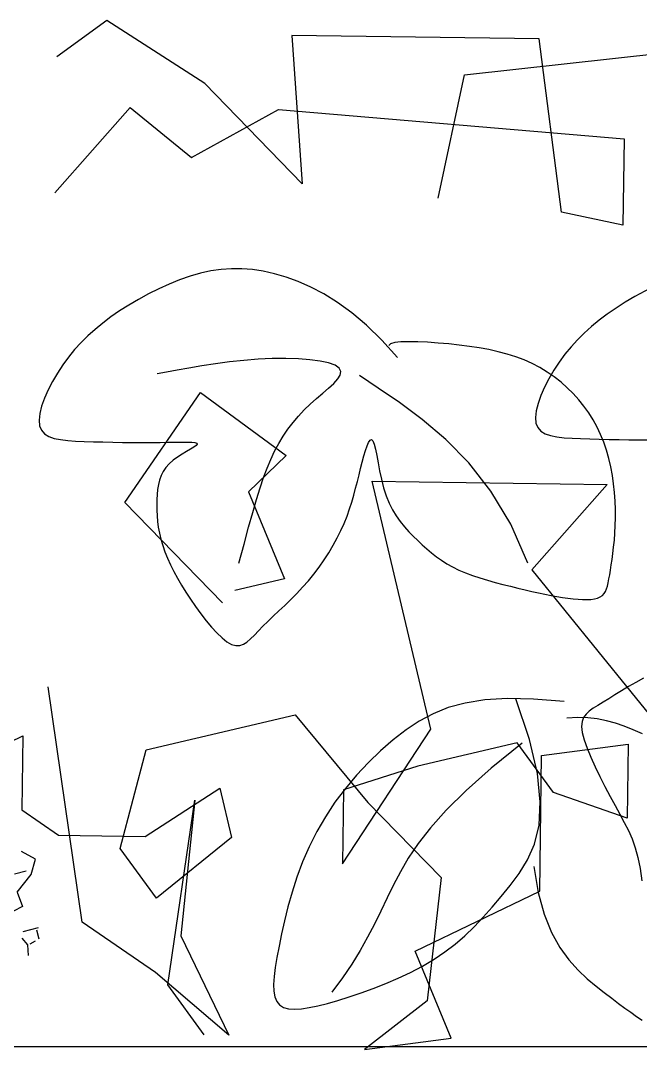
# Model space of a CAD drawing. Header units: millimetres. Extents: x 2 to 5882, y 1831 to 3462.
# Drawn here: x 563.231 to 564.034, y 2700.562 to 2701.894 of the extents above; entities that cross this region are included whole.
import ezdxf

# ---------------------------------------------------------------- set-up
doc = ezdxf.new("R2010")
doc.units = ezdxf.units.MM
for name, color, linetype in [('LH', 94, 'Continuous'), ('乔木', 3, 'Continuous'), ('尺寸标注', 4, 'Continuous')]:
    doc.layers.add(name, color=color, linetype=linetype)

# ---------------------------------------------------------------- blocks, each defined once
blk = doc.blocks.new('LIM43')
at = {"color": 98}
for p, q in [((942286.8134, 2579500.7827), (942286.7487, 2579500.7356)), ((942286.9403, 2579500.701), (942286.8134, 2579500.7827)), ((942287.3732, 2579500.759), (942287.0532, 2579500.7634)), ((942287.0532, 2579500.7634), (942287.0666, 2579500.5713)), ((942287.2765, 2579500.7124), (942287.6612, 2579500.7551)), ((942287.4021, 2579500.5348), (942287.3732, 2579500.759)), ((942287.0666, 2579500.5713), (942286.9403, 2579500.701)), ((942287.2424, 2579500.5529), (942287.2765, 2579500.7124)), ((942286.7463, 2579500.5597), (942286.8439, 2579500.6703)), ((942286.8439, 2579500.6703), (942286.923, 2579500.6053)), ((942286.923, 2579500.6053), (942287.0359, 2579500.6677)), ((942287.0359, 2579500.6677), (942287.4835, 2579500.6296)), ((942287.4835, 2579500.6296), (942287.4819, 2579500.5177)), ((942287.4819, 2579500.5177), (942287.4021, 2579500.5348)), ((942286.8369, 2579500.1588), (942286.9349, 2579500.3013)), ((942286.9349, 2579500.3013), (942287.0458, 2579500.2199)), ((942287.0458, 2579500.2199), (942286.9971, 2579500.1726)), ((942287.1573, 2579500.1864), (942287.4613, 2579500.1822)), ((942287.233, 2579499.8656), (942287.1573, 2579500.1864)), ((942287.4613, 2579500.1822), (942287.3638, 2579500.0716)), ((942286.9971, 2579500.1726), (942287.0436, 2579500.06)), ((942286.9631, 2579500.0291), (942286.8369, 2579500.1588)), ((942287.3638, 2579500.0716), (942287.5999, 2579499.7806)), ((942287.0436, 2579500.06), (942286.9794, 2579500.0449)), ((942286.7815, 2579499.6159), (942286.7376, 2579499.9203)), ((942286.8645, 2579499.8386), (942287.0572, 2579499.8839)), ((942287.0572, 2579499.8839), (942287.1517, 2579499.7707)), ((942287.1186, 2579499.6912), (942287.233, 2579499.8656)), ((942286.4792, 2579499.7479), (942286.7047, 2579499.8568)), ((942286.7047, 2579499.8568), (942286.7034, 2579499.7609)), ((942287.3447, 2579499.848), (942287.2163, 2579499.8178)), ((942287.3919, 2579499.7834), (942287.3447, 2579499.848)), ((942286.8308, 2579499.7112), (942286.8645, 2579499.8386)), ((942287.3765, 2579499.8316), (942287.4888, 2579499.8461)), ((942287.4888, 2579499.8461), (942287.4874, 2579499.7502)), ((942287.3741, 2579499.6558), (942287.3765, 2579499.8316)), ((942287.2163, 2579499.8178), (942287.1199, 2579499.7872)), ((942286.863, 2579499.7267), (942286.9599, 2579499.7893)), ((942286.9599, 2579499.7893), (942286.975, 2579499.7252)), ((942287.1199, 2579499.7872), (942287.1186, 2579499.6912)), ((942287.4874, 2579499.7502), (942287.3919, 2579499.7834)), ((942286.8924, 2579499.5344), (942286.9276, 2579499.7738)), ((942286.9276, 2579499.7738), (942286.9092, 2579499.5982)), ((942287.1517, 2579499.7707), (942287.2463, 2579499.6735)), ((942286.7034, 2579499.7609), (942286.751, 2579499.7282)), ((942286.751, 2579499.7282), (942286.863, 2579499.7267)), ((942286.975, 2579499.7252), (942286.8779, 2579499.6466)), ((942286.8779, 2579499.6466), (942286.8308, 2579499.7112)), ((942287.2463, 2579499.6735), (942287.2282, 2579499.5139)), ((942287.213, 2579499.578), (942287.3741, 2579499.6558)), ((942286.8766, 2579499.5506), (942286.7815, 2579499.6159)), ((942286.9092, 2579499.5982), (942286.9715, 2579499.4694)), ((942287.2595, 2579499.4655), (942287.213, 2579499.578)), ((942286.9715, 2579499.4694), (942286.8766, 2579499.5506)), ((942286.9395, 2579499.4698), (942286.8924, 2579499.5344)), ((942287.2282, 2579499.5139), (942287.1473, 2579499.451)), ((942287.1473, 2579499.451), (942287.2595, 2579499.4655))]:
    blk.add_line(p, q, dxfattribs=at)
blk = doc.blocks.new('花')
at = {"layer": 'LH', "color": 12}
for p, q in [((-0.5303, 0.4), (-0.5435, 0.395)), ((-0.5172, 0.4041), (-0.5303, 0.4)), ((-0.5041, 0.4071), (-0.5172, 0.4041)), ((-0.4909, 0.4092), (-0.5041, 0.4071)), ((-0.4776, 0.4103), (-0.4909, 0.4092)), ((-0.4639, 0.4103), (-0.4776, 0.4103)), ((-0.4498, 0.4093), (-0.4639, 0.4103)), ((-0.4351, 0.4072), (-0.4498, 0.4093)), ((-0.4197, 0.4041), (-0.4351, 0.4072)), ((-0.4036, 0.3998), (-0.4197, 0.4041)), ((-0.3867, 0.3941), (-0.4036, 0.3998)), ((-0.5567, 0.3892), (-0.5698, 0.3826)), ((-0.5435, 0.395), (-0.5567, 0.3892)), ((-0.369, 0.3867), (-0.3867, 0.3941)), ((-0.3504, 0.3772), (-0.369, 0.3867)), ((-0.5828, 0.3754), (-0.5955, 0.3677)), ((-0.5698, 0.3826), (-0.5828, 0.3754)), ((-0.331, 0.3653), (-0.3504, 0.3772)), ((-0.6078, 0.3596), (-0.6196, 0.3512)), ((-0.5955, 0.3677), (-0.6078, 0.3596)), ((-0.3106, 0.3508), (-0.331, 0.3653)), ((-0.6196, 0.3512), (-0.6308, 0.3427)), ((-0.2893, 0.3332), (-0.3106, 0.3508)), ((-0.6414, 0.334), (-0.6512, 0.3253)), ((-0.6308, 0.3427), (-0.6414, 0.334)), ((-0.267, 0.3124), (-0.2893, 0.3332)), ((-0.2646, 0.333), (-0.2724, 0.3315)), ((-0.2545, 0.3341), (-0.2646, 0.333)), ((-0.2428, 0.3349), (-0.2545, 0.3341)), ((-0.2299, 0.3354), (-0.2428, 0.3349)), ((-0.2163, 0.3356), (-0.2299, 0.3354)), ((-0.2025, 0.3355), (-0.2163, 0.3356)), ((-0.1889, 0.3352), (-0.2025, 0.3355)), ((-0.1756, 0.3347), (-0.1889, 0.3352)), ((-0.1627, 0.3338), (-0.1756, 0.3347)), ((-0.1502, 0.3326), (-0.1627, 0.3338)), ((-0.6512, 0.3253), (-0.6605, 0.3163)), ((-0.2776, 0.3296), (-0.2796, 0.3273)), ((-0.2724, 0.3315), (-0.2776, 0.3296)), ((-0.1379, 0.3309), (-0.1502, 0.3326)), ((-0.1261, 0.3288), (-0.1379, 0.3309)), ((-0.1145, 0.3262), (-0.1261, 0.3288)), ((-0.1034, 0.323), (-0.1145, 0.3262)), ((-0.0926, 0.3192), (-0.1034, 0.323)), ((-0.6691, 0.3072), (-0.6772, 0.2977)), ((-0.6605, 0.3163), (-0.6691, 0.3072)), ((-0.0822, 0.3148), (-0.0926, 0.3192)), ((-0.0723, 0.3098), (-0.0822, 0.3148)), ((-0.0627, 0.3043), (-0.0723, 0.3098)), ((-0.6772, 0.2977), (-0.6847, 0.2879)), ((-0.447, 0.2954), (-0.4653, 0.2923)), ((-0.4289, 0.2977), (-0.447, 0.2954)), ((-0.4114, 0.2993), (-0.4289, 0.2977)), ((-0.3949, 0.3002), (-0.4114, 0.2993)), ((-0.3799, 0.3003), (-0.3949, 0.3002)), ((-0.3666, 0.2996), (-0.3799, 0.3003)), ((-0.3555, 0.2981), (-0.3666, 0.2996)), ((-0.3469, 0.2958), (-0.3555, 0.2981)), ((-0.3413, 0.2926), (-0.3469, 0.2958)), ((-0.0535, 0.2983), (-0.0627, 0.3043)), ((-0.0448, 0.2918), (-0.0535, 0.2983)), ((-0.6847, 0.2879), (-0.6917, 0.2777)), ((-0.5189, 0.2807), (-0.5352, 0.2765)), ((-0.5016, 0.2848), (-0.5189, 0.2807)), ((-0.4836, 0.2888), (-0.5016, 0.2848)), ((-0.4653, 0.2923), (-0.4836, 0.2888)), ((-0.342, 0.2784), (-0.3393, 0.2838)), ((-0.3389, 0.2886), (-0.3413, 0.2926)), ((-0.3393, 0.2838), (-0.3389, 0.2886)), ((-0.2887, 0.2709), (-0.3142, 0.2852)), ((-0.0365, 0.2849), (-0.0448, 0.2918)), ((-0.0287, 0.2775), (-0.0365, 0.2849)), ((-0.6983, 0.267), (-0.7044, 0.2558)), ((-0.6917, 0.2777), (-0.6983, 0.267)), ((-0.5639, 0.2687), (-0.5755, 0.2654)), ((-0.5503, 0.2725), (-0.5639, 0.2687)), ((-0.5352, 0.2765), (-0.5503, 0.2725)), ((-0.3528, 0.2656), (-0.3467, 0.2722)), ((-0.3467, 0.2722), (-0.342, 0.2784)), ((-0.2597, 0.2546), (-0.2887, 0.2709)), ((-0.0214, 0.2698), (-0.0287, 0.2775)), ((-0.0145, 0.2617), (-0.0214, 0.2698)), ((-0.7044, 0.2558), (-0.7098, 0.2444)), ((-0.3674, 0.2508), (-0.3598, 0.2584)), ((-0.3598, 0.2584), (-0.3528, 0.2656)), ((-0.2285, 0.2353), (-0.2597, 0.2546)), ((-0.0081, 0.2531), (-0.0145, 0.2617)), ((-0.0021, 0.2443), (-0.0081, 0.2531)), ((-0.7098, 0.2444), (-0.7146, 0.2331)), ((-0.382, 0.2348), (-0.3749, 0.2429)), ((-0.3749, 0.2429), (-0.3674, 0.2508)), ((0.0033, 0.235), (-0.0021, 0.2443)), ((-0.7146, 0.2331), (-0.7184, 0.222)), ((-0.3887, 0.2263), (-0.382, 0.2348)), ((-0.1961, 0.2122), (-0.2285, 0.2353)), ((0.0082, 0.2254), (0.0033, 0.235)), ((-0.7184, 0.222), (-0.7212, 0.2114)), ((-0.4008, 0.2084), (-0.395, 0.2175)), ((-0.395, 0.2175), (-0.3887, 0.2263)), ((0.0127, 0.2155), (0.0082, 0.2254)), ((0.0166, 0.2052), (0.0127, 0.2155)), ((-0.7228, 0.2017), (-0.723, 0.1931)), ((-0.7212, 0.2114), (-0.7228, 0.2017)), ((-0.4061, 0.1988), (-0.4008, 0.2084)), ((-0.297, 0.1952), (-0.2954, 0.2)), ((-0.2954, 0.2), (-0.2937, 0.203)), ((-0.2937, 0.203), (-0.2919, 0.2039)), ((-0.2919, 0.2039), (-0.29, 0.2024)), ((-0.29, 0.2024), (-0.288, 0.1984)), ((-0.1637, 0.1842), (-0.1961, 0.2122)), ((0.02, 0.1945), (0.0166, 0.2052)), ((-0.723, 0.1931), (-0.7218, 0.1859)), ((-0.4157, 0.1784), (-0.4111, 0.1888)), ((-0.4111, 0.1888), (-0.4061, 0.1988)), ((-0.3001, 0.1819), (-0.2986, 0.1891)), ((-0.2986, 0.1891), (-0.297, 0.1952)), ((-0.288, 0.1984), (-0.2858, 0.1921)), ((-0.2858, 0.1921), (-0.2835, 0.184)), ((0.023, 0.1837), (0.02, 0.1945)), ((-0.7218, 0.1859), (-0.7189, 0.1803)), ((-0.7189, 0.1803), (-0.7145, 0.1761)), ((-0.7145, 0.1761), (-0.7087, 0.1731)), ((-0.7087, 0.1731), (-0.7016, 0.1713)), ((-0.6256, 0.1727), (-0.6128, 0.1735)), ((-0.6128, 0.1735), (-0.6001, 0.1744)), ((-0.6001, 0.1744), (-0.5877, 0.1754)), ((-0.5877, 0.1754), (-0.5757, 0.1764)), ((-0.5757, 0.1764), (-0.5644, 0.1774)), ((-0.5644, 0.1774), (-0.5539, 0.1785)), ((-0.5539, 0.1785), (-0.5445, 0.1794)), ((-0.5445, 0.1794), (-0.5362, 0.1803)), ((-0.5362, 0.1803), (-0.5291, 0.1808)), ((-0.5291, 0.1808), (-0.5235, 0.1811)), ((-0.5204, 0.175), (-0.5245, 0.1721)), ((-0.5235, 0.1811), (-0.5194, 0.181)), ((-0.5176, 0.1774), (-0.5204, 0.175)), ((-0.5194, 0.181), (-0.517, 0.1804)), ((-0.5164, 0.1792), (-0.5176, 0.1774)), ((-0.517, 0.1804), (-0.5164, 0.1792)), ((-0.4198, 0.1674), (-0.4157, 0.1784)), ((-0.3029, 0.1655), (-0.3015, 0.1739)), ((-0.3015, 0.1739), (-0.3001, 0.1819)), ((-0.2835, 0.184), (-0.2809, 0.1747)), ((-0.2809, 0.1747), (-0.278, 0.1644)), ((-0.1322, 0.1503), (-0.1637, 0.1842)), ((0.0254, 0.1727), (0.023, 0.1837)), ((-0.7016, 0.1713), (-0.6933, 0.1703)), ((-0.6933, 0.1703), (-0.6839, 0.17)), ((-0.6839, 0.17), (-0.6736, 0.1701)), ((-0.6736, 0.1701), (-0.6625, 0.1706)), ((-0.6625, 0.1706), (-0.6506, 0.1712)), ((-0.6506, 0.1712), (-0.6383, 0.1719)), ((-0.6383, 0.1719), (-0.6256, 0.1727)), ((-0.5404, 0.1604), (-0.5457, 0.1558)), ((-0.5348, 0.1647), (-0.5404, 0.1604)), ((-0.5294, 0.1686), (-0.5348, 0.1647)), ((-0.5245, 0.1721), (-0.5294, 0.1686)), ((-0.4236, 0.1558), (-0.4198, 0.1674)), ((-0.3042, 0.1569), (-0.3029, 0.1655)), ((-0.278, 0.1644), (-0.2747, 0.1537)), ((0.0275, 0.1617), (0.0254, 0.1727)), ((0.0291, 0.1507), (0.0275, 0.1617)), ((-0.5504, 0.1509), (-0.5543, 0.1457)), ((-0.5457, 0.1558), (-0.5504, 0.1509)), ((-0.4272, 0.1434), (-0.4236, 0.1558)), ((-0.3071, 0.1393), (-0.3056, 0.1482)), ((-0.3056, 0.1482), (-0.3042, 0.1569)), ((-0.2747, 0.1537), (-0.2711, 0.1431)), ((-0.1029, 0.1097), (-0.1322, 0.1503)), ((0.0304, 0.1399), (0.0291, 0.1507)), ((-0.5595, 0.1347), (-0.5611, 0.1289)), ((-0.5573, 0.1403), (-0.5595, 0.1347)), ((-0.5543, 0.1457), (-0.5573, 0.1403)), ((-0.4305, 0.1297), (-0.4272, 0.1434)), ((-0.3087, 0.1303), (-0.3071, 0.1393)), ((-0.2711, 0.1431), (-0.2669, 0.1331)), ((0.0313, 0.1293), (0.0304, 0.1399)), ((-0.5621, 0.1228), (-0.5626, 0.1166)), ((-0.5611, 0.1289), (-0.5621, 0.1228)), ((-0.4339, 0.1144), (-0.4305, 0.1297)), ((-0.3127, 0.112), (-0.3105, 0.1212)), ((-0.3105, 0.1212), (-0.3087, 0.1303)), ((-0.2669, 0.1331), (-0.2623, 0.1239)), ((-0.2623, 0.1239), (-0.2572, 0.1156)), ((0.0319, 0.1191), (0.0313, 0.1293)), ((-0.5626, 0.1166), (-0.5627, 0.1101)), ((-0.5627, 0.1101), (-0.5625, 0.1035)), ((-0.4374, 0.0971), (-0.4339, 0.1144)), ((-0.3152, 0.1025), (-0.3127, 0.112)), ((-0.2572, 0.1156), (-0.2517, 0.108)), ((-0.2517, 0.108), (-0.246, 0.1012)), ((-0.0767, 0.0613), (-0.1029, 0.1097)), ((0.0323, 0.1094), (0.0319, 0.1191)), ((0.0324, 0.1001), (0.0323, 0.1094)), ((-0.5625, 0.1035), (-0.5621, 0.0967)), ((-0.5621, 0.0967), (-0.5614, 0.0897)), ((-0.4411, 0.0775), (-0.4374, 0.0971)), ((-0.3181, 0.0929), (-0.3152, 0.1025)), ((-0.246, 0.1012), (-0.24, 0.0949)), ((-0.24, 0.0949), (-0.2338, 0.0891)), ((0.0322, 0.0913), (0.0324, 0.1001)), ((-0.5614, 0.0897), (-0.5605, 0.0825)), ((-0.5605, 0.0825), (-0.5592, 0.0752)), ((-0.3255, 0.0733), (-0.3216, 0.0832)), ((-0.3216, 0.0832), (-0.3181, 0.0929)), ((-0.2338, 0.0891), (-0.2276, 0.0837)), ((-0.2276, 0.0837), (-0.2213, 0.0785)), ((0.0316, 0.0753), (0.032, 0.083)), ((0.032, 0.083), (0.0322, 0.0913)), ((-0.5592, 0.0752), (-0.5576, 0.0678)), ((-0.5576, 0.0678), (-0.5555, 0.0603)), ((-0.4452, 0.0553), (-0.4411, 0.0775)), ((-0.3299, 0.0634), (-0.3255, 0.0733)), ((-0.2213, 0.0785), (-0.215, 0.0735)), ((-0.215, 0.0735), (-0.2087, 0.0688)), ((-0.2087, 0.0688), (-0.2022, 0.0642)), ((0.0306, 0.0614), (0.0311, 0.068)), ((0.0311, 0.068), (0.0316, 0.0753)), ((-0.5555, 0.0603), (-0.553, 0.0526)), ((-0.4497, 0.0301), (-0.4452, 0.0553)), ((-0.34, 0.0436), (-0.3347, 0.0534)), ((-0.3347, 0.0534), (-0.3299, 0.0634)), ((-0.2022, 0.0642), (-0.1956, 0.0598)), ((-0.1956, 0.0598), (-0.1886, 0.0557)), ((-0.1886, 0.0557), (-0.1813, 0.0518)), ((0.0296, 0.0498), (0.0301, 0.0553)), ((0.0301, 0.0553), (0.0306, 0.0614)), ((-0.553, 0.0526), (-0.55, 0.0448)), ((-0.55, 0.0448), (-0.5465, 0.0369)), ((-0.3456, 0.0338), (-0.34, 0.0436)), ((-0.1813, 0.0518), (-0.1735, 0.0483)), ((-0.1735, 0.0483), (-0.1652, 0.045)), ((-0.1652, 0.045), (-0.1563, 0.0421)), ((-0.1563, 0.0421), (-0.1469, 0.0394)), ((0.0276, 0.0365), (0.0285, 0.0404)), ((0.0285, 0.0404), (0.0291, 0.0448)), ((0.0291, 0.0448), (0.0296, 0.0498)), ((-0.5465, 0.0369), (-0.5425, 0.0289)), ((-0.5425, 0.0289), (-0.538, 0.0208)), ((-0.3517, 0.0243), (-0.3456, 0.0338)), ((-0.1469, 0.0394), (-0.1371, 0.0371)), ((-0.1371, 0.0371), (-0.1271, 0.0349)), ((-0.1271, 0.0349), (-0.1169, 0.033)), ((-0.1169, 0.033), (-0.1068, 0.0312)), ((-0.1068, 0.0312), (-0.0968, 0.0296)), ((-0.0968, 0.0296), (-0.087, 0.0281)), ((-0.087, 0.0281), (-0.0776, 0.0267)), ((-0.0776, 0.0267), (-0.0685, 0.0254)), ((0.0201, 0.0256), (0.0228, 0.0277)), ((0.0228, 0.0277), (0.0248, 0.0302)), ((0.0248, 0.0302), (0.0264, 0.0331)), ((0.0264, 0.0331), (0.0276, 0.0365)), ((-0.538, 0.0208), (-0.533, 0.0126)), ((-0.3649, 0.0059), (-0.3581, 0.015)), ((-0.3581, 0.015), (-0.3517, 0.0243)), ((-0.0685, 0.0254), (-0.0598, 0.0242)), ((-0.0598, 0.0242), (-0.0514, 0.0232)), ((-0.0514, 0.0232), (-0.0434, 0.0222)), ((-0.0434, 0.0222), (-0.0357, 0.0214)), ((-0.0357, 0.0214), (-0.0283, 0.0208)), ((-0.0283, 0.0208), (-0.0213, 0.0204)), ((-0.0213, 0.0204), (-0.0145, 0.0201)), ((-0.0145, 0.0201), (-0.0082, 0.0201)), ((-0.0082, 0.0201), (-0.0022, 0.0202)), ((-0.0022, 0.0202), (0.0033, 0.0207)), ((0.0033, 0.0207), (0.0084, 0.0214)), ((0.0084, 0.0214), (0.0129, 0.0225)), ((0.0129, 0.0225), (0.0168, 0.0238)), ((0.0168, 0.0238), (0.0201, 0.0256)), ((-0.533, 0.0126), (-0.5275, 0.0043)), ((-0.5275, 0.0043), (-0.5215, -0.0042)), ((-0.3719, -0.0028), (-0.3649, 0.0059)), ((-0.5215, -0.0042), (-0.5151, -0.0128)), ((-0.5151, -0.0128), (-0.5083, -0.0215)), ((-0.386, -0.0193), (-0.379, -0.0112)), ((-0.379, -0.0112), (-0.3719, -0.0028)), ((-0.5083, -0.0215), (-0.501, -0.0304)), ((-0.393, -0.0271), (-0.386, -0.0193)), ((-0.501, -0.0304), (-0.4935, -0.0391)), ((-0.4935, -0.0391), (-0.4858, -0.0475)), ((-0.406, -0.0418), (-0.3997, -0.0346)), ((-0.3997, -0.0346), (-0.393, -0.0271)), ((-0.4858, -0.0475), (-0.4782, -0.0552)), ((-0.4171, -0.0551), (-0.4119, -0.0486)), ((-0.4119, -0.0486), (-0.406, -0.0418)), ((-0.4782, -0.0552), (-0.4707, -0.0622)), ((-0.4707, -0.0622), (-0.4634, -0.068)), ((-0.4308, -0.0707), (-0.4264, -0.0663)), ((-0.4264, -0.0663), (-0.4219, -0.061)), ((-0.4219, -0.061), (-0.4171, -0.0551)), ((-0.4634, -0.068), (-0.4567, -0.0725)), ((-0.4567, -0.0725), (-0.4504, -0.0754)), ((-0.4504, -0.0754), (-0.4449, -0.0765)), ((-0.4449, -0.0765), (-0.4398, -0.0759)), ((-0.4398, -0.0759), (-0.4352, -0.0739)), ((-0.4352, -0.0739), (-0.4308, -0.0707)), ((0.0847, -0.0747), (0.0753, -0.0808)), ((0.0663, -0.087), (0.0578, -0.0932)), ((0.0753, -0.0808), (0.0663, -0.087)), ((0.0423, -0.1049), (0.0354, -0.11)), ((0.0498, -0.0992), (0.0423, -0.1049)), ((0.0578, -0.0932), (0.0498, -0.0992)), ((-0.1177, -0.1197), (-0.1426, -0.1258)), ((-0.0887, -0.1156), (-0.1177, -0.1197)), ((-0.0548, -0.1134), (-0.0887, -0.1156)), ((-0.0555, -0.1661), (-0.0776, -0.1151)), ((-0.0151, -0.1133), (-0.0548, -0.1134)), ((0.0233, -0.1188), (0.0184, -0.1229)), ((0.029, -0.1146), (0.0233, -0.1188)), ((0.0354, -0.11), (0.029, -0.1146)), ((-0.1426, -0.1258), (-0.1641, -0.1336)), ((0.0041, -0.1325), (-0.0099, -0.1345)), ((0.0172, -0.1317), (0.0041, -0.1325)), ((0.0118, -0.1318), (0.0103, -0.1372)), ((0.0145, -0.1271), (0.0118, -0.1318)), ((0.0184, -0.1229), (0.0145, -0.1271)), ((0.0296, -0.1321), (0.0172, -0.1317)), ((0.0416, -0.1334), (0.0296, -0.1321)), ((-0.183, -0.1431), (-0.2, -0.1543)), ((-0.1641, -0.1336), (-0.183, -0.1431)), ((0.0103, -0.1372), (0.0102, -0.1436)), ((0.0102, -0.1436), (0.0117, -0.1513)), ((0.0534, -0.1357), (0.0416, -0.1334)), ((0.0652, -0.1387), (0.0534, -0.1357)), ((0.0771, -0.1424), (0.0652, -0.1387)), ((0.0894, -0.1465), (0.0771, -0.1424)), ((-0.2, -0.1543), (-0.216, -0.1669)), ((0.0117, -0.1513), (0.0149, -0.1604)), ((-0.216, -0.1669), (-0.2316, -0.181)), ((-0.0649, -0.1715), (-0.1019, -0.2072)), ((-0.0418, -0.2091), (-0.0555, -0.1661)), ((0.0149, -0.1604), (0.0195, -0.1708)), ((0.0195, -0.1708), (0.0252, -0.1821)), ((-0.2316, -0.181), (-0.2467, -0.1964)), ((0.0252, -0.1821), (0.0318, -0.1941)), ((-0.2467, -0.1964), (-0.2612, -0.2129)), ((0.0318, -0.1941), (0.0391, -0.2063)), ((-0.2612, -0.2129), (-0.2751, -0.2304)), ((-0.1019, -0.2072), (-0.1318, -0.2385)), ((-0.0351, -0.2451), (-0.0418, -0.2091)), ((0.0391, -0.2063), (0.0467, -0.2186)), ((0.0467, -0.2186), (0.0544, -0.2306)), ((-0.2751, -0.2304), (-0.288, -0.2488)), ((-0.1318, -0.2385), (-0.1555, -0.266)), ((0.0544, -0.2306), (0.0619, -0.242)), ((-0.288, -0.2488), (-0.3, -0.2679)), ((-0.0342, -0.2752), (-0.0351, -0.2451)), ((0.0619, -0.242), (0.069, -0.2526)), ((0.069, -0.2526), (0.0756, -0.2627)), ((-0.1555, -0.266), (-0.174, -0.2904)), ((0.0756, -0.2627), (0.0817, -0.2727)), ((-0.3, -0.2679), (-0.3108, -0.2875)), ((-0.038, -0.3003), (-0.0342, -0.2752)), ((0.0817, -0.2727), (0.0873, -0.2831)), ((-0.3108, -0.2875), (-0.3203, -0.3076)), ((-0.174, -0.2904), (-0.1884, -0.3121)), ((0.0873, -0.2831), (0.0924, -0.2942)), ((-0.0452, -0.3214), (-0.038, -0.3003)), ((0.0924, -0.2942), (0.097, -0.3065)), ((-0.3203, -0.3076), (-0.3285, -0.3279)), ((-0.1884, -0.3121), (-0.1994, -0.332)), ((0.097, -0.3065), (0.101, -0.3204)), ((-0.3285, -0.3279), (-0.3353, -0.3483)), ((-0.1994, -0.332), (-0.2081, -0.3505)), ((-0.0546, -0.3398), (-0.0452, -0.3214)), ((-0.0366, -0.3295), (-0.0282, -0.3622)), ((0.101, -0.3204), (0.1045, -0.3363)), ((-0.065, -0.3562), (-0.0546, -0.3398)), ((-0.3353, -0.3483), (-0.341, -0.3686)), ((-0.2081, -0.3505), (-0.2155, -0.3682)), ((-0.0755, -0.3717), (-0.065, -0.3562)), ((-0.341, -0.3686), (-0.3456, -0.3884)), ((-0.2155, -0.3682), (-0.2223, -0.3857)), ((-0.0859, -0.3864), (-0.0755, -0.3717)), ((-0.0282, -0.3622), (-0.018, -0.3896)), ((-0.2223, -0.3857), (-0.229, -0.4032)), ((-0.3456, -0.3884), (-0.3494, -0.4077)), ((-0.0963, -0.4003), (-0.0859, -0.3864)), ((-0.018, -0.3896), (-0.0066, -0.4123)), ((-0.3494, -0.4077), (-0.3524, -0.4261)), ((-0.229, -0.4032), (-0.2359, -0.4208)), ((-0.1071, -0.4135), (-0.0963, -0.4003)), ((-0.0066, -0.4123), (0.0058, -0.4309)), ((-0.3524, -0.4261), (-0.3547, -0.4435)), ((-0.2359, -0.4208), (-0.2433, -0.4385)), ((-0.1298, -0.4379), (-0.1182, -0.426)), ((-0.1182, -0.426), (-0.1071, -0.4135)), ((-0.2433, -0.4385), (-0.2515, -0.4565)), ((-0.1421, -0.4491), (-0.1298, -0.4379)), ((0.0058, -0.4309), (0.0188, -0.446)), ((-0.3547, -0.4435), (-0.3567, -0.4596)), ((-0.1553, -0.4597), (-0.1421, -0.4491)), ((0.0188, -0.446), (0.0318, -0.4582)), ((-0.3567, -0.4596), (-0.3582, -0.4743)), ((-0.2515, -0.4565), (-0.2607, -0.4749)), ((-0.1694, -0.4697), (-0.1553, -0.4597)), ((0.0318, -0.4582), (0.0446, -0.4683)), ((-0.3582, -0.4743), (-0.3593, -0.4875)), ((-0.2607, -0.4749), (-0.2714, -0.4936)), ((-0.1995, -0.488), (-0.1842, -0.4792)), ((-0.1842, -0.4792), (-0.1694, -0.4697)), ((0.0446, -0.4683), (0.0568, -0.4768)), ((0.0568, -0.4768), (0.0679, -0.4842)), ((-0.3593, -0.4875), (-0.3598, -0.4992)), ((-0.215, -0.4963), (-0.1995, -0.488)), ((0.0679, -0.4842), (0.0782, -0.4908)), ((0.0782, -0.4908), (0.0876, -0.4967)), ((-0.3598, -0.4992), (-0.3596, -0.5094)), ((-0.2714, -0.4936), (-0.2838, -0.513)), ((-0.2459, -0.5109), (-0.2306, -0.5039)), ((-0.2306, -0.5039), (-0.215, -0.4963)), ((0.0876, -0.4967), (0.0963, -0.502)), ((0.0963, -0.502), (0.1045, -0.5069)), ((-0.3596, -0.5094), (-0.3586, -0.5181)), ((-0.3586, -0.5181), (-0.3567, -0.5253)), ((-0.2748, -0.523), (-0.2607, -0.5173)), ((-0.2607, -0.5173), (-0.2459, -0.5109)), ((0.1045, -0.5069), (0.1123, -0.5115)), ((0.1123, -0.5115), (0.1197, -0.5158)), ((-0.3567, -0.5253), (-0.3538, -0.531)), ((-0.3538, -0.531), (-0.3497, -0.5352)), ((-0.3112, -0.5355), (-0.3001, -0.5322)), ((-0.3001, -0.5322), (-0.288, -0.528)), ((-0.288, -0.528), (-0.2748, -0.523)), ((-0.3497, -0.5352), (-0.3444, -0.5379)), ((-0.3444, -0.5379), (-0.3378, -0.5391)), ((-0.3378, -0.5391), (-0.3301, -0.5391)), ((-0.3301, -0.5391), (-0.3212, -0.5378)), ((-0.3212, -0.5378), (-0.3112, -0.5355))]:
    blk.add_line(p, q, dxfattribs=at)
blk = doc.blocks.new('A$C3DF60D46')
at = {"color": 3}
for p, q in [((0, 410.633351), (25.4, 440.266701)), ((16.93335, 372.533351), (0, 410.633351)), ((55.03335, 334.433351), (16.93335, 372.533351)), ((50.8, 385.233351), (25.4, 385.233351)), ((55.03335, 334.433351), (50.8, 292.100001)), ((50.8, 292.100001), (93.13335, 279.400001)), ((29.63335, 224.366651), (63.5, 224.366651)), ((33.8667, 220.133351), (33.8667, 194.733351)), ((59.2667, 186.266651), (67.73335, 207.433351)), ((42.33335, 190.500001), (55.03335, 186.266651)), ((63.5, 156.633351), (59.2667, 186.266651))]:
    blk.add_line(p, q, dxfattribs=at)

msp = doc.modelspace()

# ---------------------------------------------------------------- linework, layer by layer
msp.add_line((565.77297, 2700.56561), (556.82536, 2700.56561))

# ---------------------------------------------------------------- block references
at = {"extrusion": (0, 0, -1), "xscale": 0.0006093749781889977, "yscale": 0.0004687500186264515, "zscale": -0.000609375, "rotation": 346.1347678434445}
msp.add_blockref('A$C3DF60D46', (-563.2965, 2700.62172), dxfattribs=at)
at = {"layer": '乔木', "color": 72}
msp.add_blockref('LIM43', (-941723.4708, -2576798.88873), dxfattribs=at)
at = {"layer": '乔木', "color": 72, "rotation": 355.2300754294852}
msp.add_blockref('花', (563.95938, 2701.12415), dxfattribs=at)
at = {"layer": '尺寸标注', "rotation": 355.2300754294852}
msp.add_blockref('花', (564.60224, 2701.12775), dxfattribs=at)

doc.saveas('drawing.dxf')
